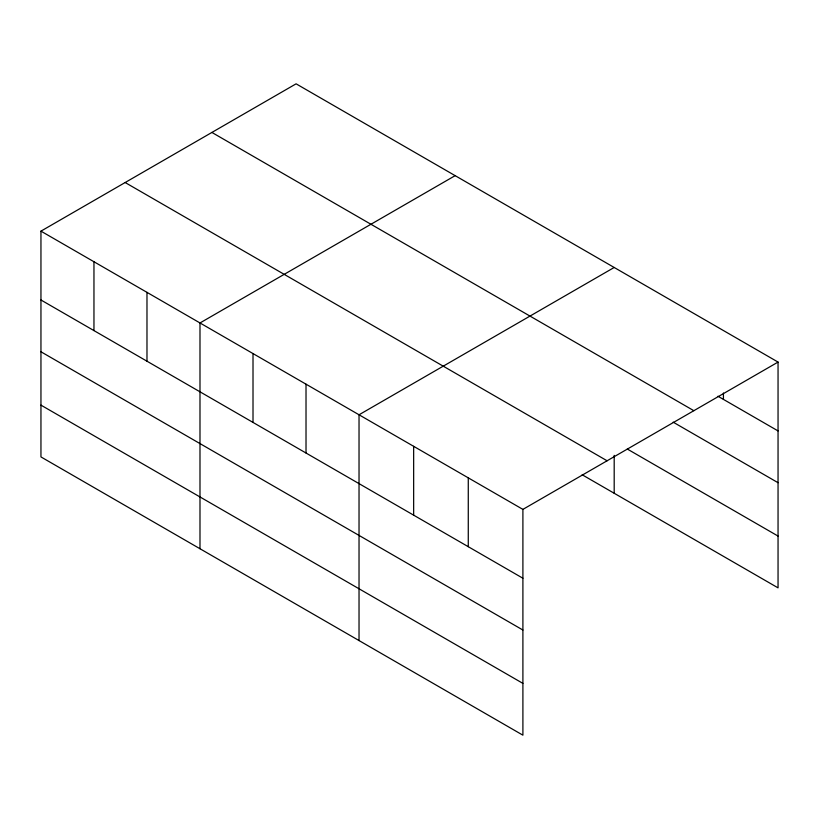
<?xml version="1.0" encoding="UTF-8"?>
<svg xmlns="http://www.w3.org/2000/svg" width="819" height="819" viewBox="0 0 819 819"><rect width="100%" height="100%" fill="white"/><g stroke="black" fill="none" stroke-linecap="round" stroke-linejoin="round"><path stroke-width="1.23" d="M522.901 630.026L522.901 509.387L40.95 231.142L40.95 456.92L522.901 735.175L522.901 630.026L40.95 351.771M582.155 474.764L778.05 587.858L778.05 362.08L296.099 83.825L40.95 231.142M455.149 175.655L199.99 322.962L199.99 548.74M614.189 267.475L359.029 414.783L359.029 640.571M522.901 509.387L778.05 362.08M717.966 396.232L778.05 430.917M211.906 132.443L693.847 410.688M673.177 422.164L778.05 482.708M627.293 449.037L778.05 536.066M125.153 182.524L607.094 460.78M40.95 299.989L522.901 578.234M40.95 405.129L522.901 683.384M723.433 393.007L723.433 399.385M614.189 455.364L614.189 493.253M468.273 477.856L468.273 546.703M413.656 446.324L413.656 515.161M306.019 384.183L306.019 453.02M253.01 353.573L253.01 422.409M146.98 292.352L146.98 361.199M93.96 261.752L93.96 330.589"/></g></svg>
